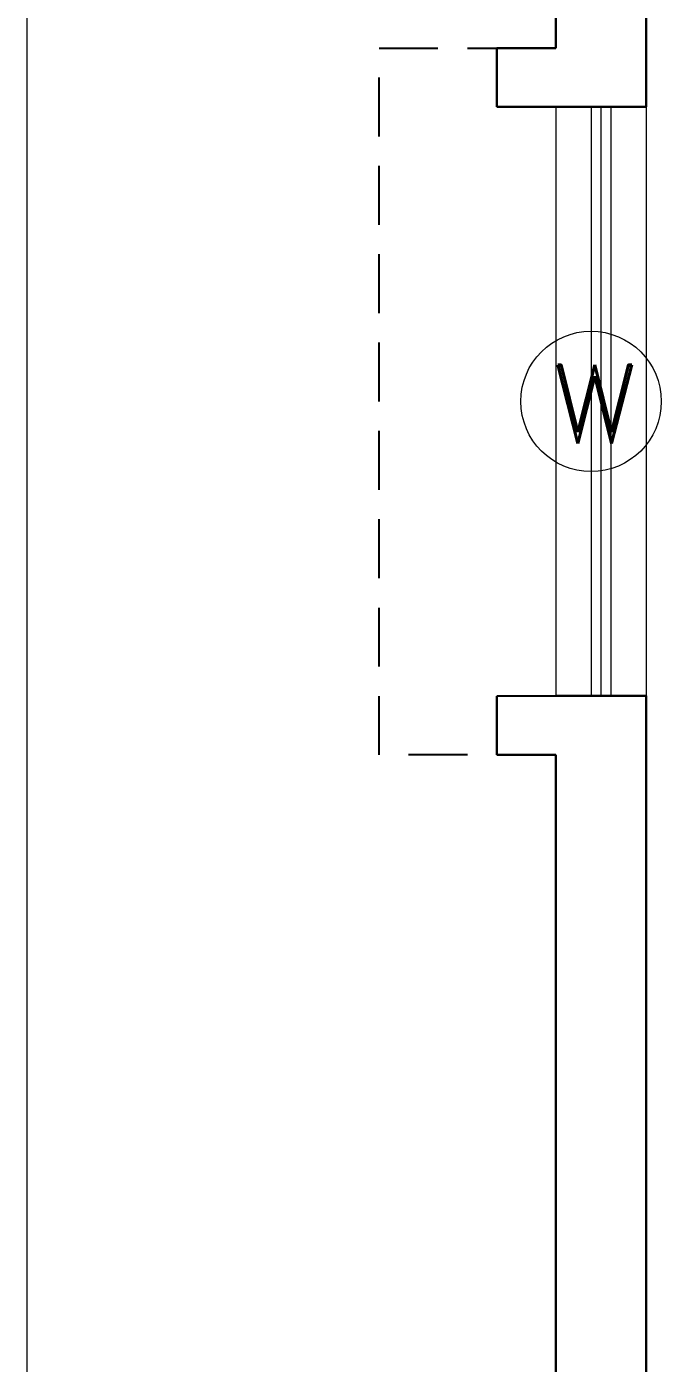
# Model space of a CAD drawing. Header units: inches. Extents: x -605 to 2991212, y -2872845 to 0.
# Drawn here: x 2447588 to 2449204, y -2717544 to -2714140 of the extents above; entities that cross this region are included whole.
import ezdxf

# ---------------------------------------------------------------- set-up
doc = ezdxf.new("R2010")
doc.units = ezdxf.units.IN
doc.header["$LTSCALE"] = 600
doc.header["$MEASUREMENT"] = 0
doc.linetypes.add('DASHED2', pattern=[0.375, 0.25, -0.125])
for name, color, linetype, lineweight in [('DIM', 251, 'Continuous', 0), ('TEXT', 7, 'Continuous', 0), ('WALLS', 7, 'Continuous', 30)]:
    doc.layers.add(name, color=color, linetype=linetype, lineweight=lineweight)
doc.layers.add('SnT-ROAD', color=25, linetype='Continuous')
doc.layers.add('window', color=7, linetype='Continuous', lineweight=15, true_color=0x735461)
doc.styles.add('DIM', font='geniso.shx', dxfattribs={"width": 0.85})
doc.styles.add('PV_ROMAND', font='romand.shx')
doc.dimstyles.new('ST-100', dxfattribs={"dimscale": 100, "dimtxt": 2.5, "dimasz": 2, "dimexe": 0.18, "dimexo": 0.0625, "dimgap": 0.2, "dimtad": 0, "dimdec": 0, "dimzin": 0, "dimdsep": 46, "dimtxsty": 'DIM', "dimblk": 'OPEN90', "dimcen": 0.09, "dimclrd": 256, "dimclrt": 7, "dimadec": 0, "dimazin": 0, "dimtfac": 1, "dimtdec": 0, "dimtofl": 0, "dimtmove": 0, "dimatfit": 3, "dimldrblk": 'OPEN90', "dimfxl": 1, "dimtolj": 1, "dimtzin": 0, "dimlwd": -1, "dimarcsym": 0})

# ---------------------------------------------------------------- blocks, each defined once
blk = doc.blocks.new('_Open90')
at = {"color": 0, "linetype": 'ByBlock', "lineweight": -2}
for p, q in [((-0.5, 0.5), (0, 0)), ((0, 0), (-1, 0)), ((0, 0), (-0.5, -0.5))]:
    blk.add_line(p, q, dxfattribs=at)
blk = doc.blocks.new('*D2278')
at = {"layer": 'Defpoints', "color": 0, "linetype": 'ByBlock'}
for p in [(2611806, -2241094.8), (2613003.2, -2241094.8), (2613003.2, -2328514.8)]:
    blk.add_point(p, dxfattribs=at)
at = {"layer": 'DIM', "color": 0, "lineweight": -2}
for p, q in [((2612006, -2241094.8), (2611806, -2241094.8)), ((2612006, -2328514.8), (2611806, -2328514.8))]:
    blk.add_line(p, q, dxfattribs=at)
at = {"layer": 'DIM'}
for p, q in [((2611806, -2241294.8), (2611806, -2284363.9)), ((2611806, -2328314.8), (2611806, -2285245.6))]:
    blk.add_line(p, q, dxfattribs=at)
at = {"layer": 'DIM', "linetype": 'ByBlock', "xscale": 200, "yscale": 200, "zscale": 200}
for p, rotation in [((2611806, -2241094.8), 90), ((2611806, -2328514.8), 270)]:
    blk.add_blockref('_Open90', p, dxfattribs=dict(at, rotation=rotation))
at = {"layer": 'DIM', "color": 7, "linetype": 'ByBlock', "insert": (2611806, -2284804.8), "char_height": 300, "attachment_point": 5, "rotation": 90, "style": 'DIM'}
blk.add_mtext('\\A1;87420', dxfattribs=at)
blk = doc.blocks.new('sdfvgfdd')
at = {"layer": 'TEXT'}
blk.add_circle((2432365.2, -2352024.6), 178.8, dxfattribs=at)
at = {"layer": 'TEXT', "insert": (2432263.3, -2351931.7), "char_height": 200, "attachment_point": 1, "style": 'PV_ROMAND'}
blk.add_mtext('W', dxfattribs=at)
blk = doc.blocks.new('GGG')
at = {"color": 7, "linetype": 'DASHED2'}
for p, q in [((2612703.2, -2244955), (2612703.2, -2243154.8)), ((2612703.2, -2243154.8), (2613153.2, -2243154.8)), ((2613153.2, -2244955), (2612703.2, -2244955))]:
    blk.add_line(p, q, dxfattribs=at)
at = {"layer": 'WALLS', "linetype": 'ByBlock'}
for p, q in [((2613153.2, -2241244.8), (2613153.2, -2243154.8)), ((2613383.2, -2241474.8), (2613383.2, -2243304.8)), ((2613003.2, -2243304.8), (2613003.2, -2243154.8)), ((2613003.2, -2243154.8), (2613153.2, -2243154.8)), ((2613153.2, -2243304.8), (2613003.2, -2243304.8)), ((2613153.2, -2243304.8), (2613383.2, -2243304.8)), ((2613153.2, -2244804.8), (2613003.2, -2244805)), ((2613003.2, -2244805), (2613003.2, -2244955)), ((2613153.2, -2244804.8), (2613383.2, -2244804.8)), ((2613383.2, -2244804.8), (2613383.2, -2247298.8)), ((2613003.2, -2244955), (2613153.2, -2244955)), ((2613153.2, -2244955), (2613153.2, -2247148.8))]:
    blk.add_line(p, q, dxfattribs=at)
at = {"layer": 'window', "color": 146, "linetype": 'ByBlock', "true_color": 0x105689}
for p, q in [((2613153.2, -2243304.8), (2613153.2, -2244804.8)), ((2613243.2, -2243304.8), (2613243.2, -2244804.8)), ((2613268.2, -2243304.8), (2613268.2, -2244804.8)), ((2613293.2, -2243304.8), (2613293.2, -2244804.8)), ((2613383.2, -2243304.8), (2613383.2, -2244804.8))]:
    blk.add_line(p, q, dxfattribs=at)
at = {"layer": 'SnT-ROAD', "color": 4, "linetype": 'ByBlock'}
blk.add_blockref('sdfvgfdd', (180878, 107969.8), dxfattribs=at)
at = {"layer": 'DIM'}
dim = blk.add_linear_dim(base=(2611806, -2241094.8), p1=(2613003.2, -2328514.8), p2=(2613003.2, -2241094.8), angle=90, dimstyle='ST-100', override={"dimtxt": 3, "dimexe": 0, "dimexo": 0, "dimtmove": 1, "dimfxl": 2, "dimfxlon": 1, "dimtfillclr": 256, "dimarcsym": 1}, dxfattribs=at)
dim.commit()
dim.dimension.update_dxf_attribs({"geometry": '*D2278', "text_midpoint": (2611806, -2284804.8)})

msp = doc.modelspace()

# ---------------------------------------------------------------- block references
at = {"layer": 'SnT-ROAD', "color": 1, "linetype": 'ByBlock'}
msp.add_blockref('GGG', (-164217.6, -471039.5), dxfattribs=at)

doc.saveas('drawing.dxf')
